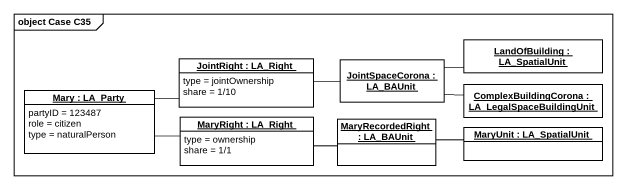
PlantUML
@startuml
mainframe object Case C35
hide circle
hide empty members
object "LandOfBuilding : LA_SpatialUnit" as LandOfBuilding #FFFFFF
object "Mary : LA_Party" as Mary #FFFFFF {
  partyID = 123487
  role = citizen
  type = naturalPerson
}
object "JointRight : LA_Right" as JointRight #FFFFFF {
  type = jointOwnership
  share = 1/10
}
object "JointSpaceCorona : LA_BAUnit" as JointSpaceCorona #FFFFFF
object "ComplexBuildingCorona : LA_LegalSpaceBuildingUnit" as ComplexBuildingCorona #FFFFFF
object "MaryRight : LA_Right" as MaryRight #FFFFFF {
  type = ownership
  share = 1/1
}
object "MaryRecordedRight : LA_BAUnit" as MaryRecordedRight #FFFFFF
object "MaryUnit : LA_SpatialUnit" as MaryUnit #FFFFFF
Mary -right- JointRight
Mary -right- MaryRight
JointRight -right- JointSpaceCorona
JointSpaceCorona -right- LandOfBuilding
JointSpaceCorona -right- ComplexBuildingCorona
MaryRight -right- MaryRecordedRight
MaryRecordedRight -right- MaryUnit
@enduml
